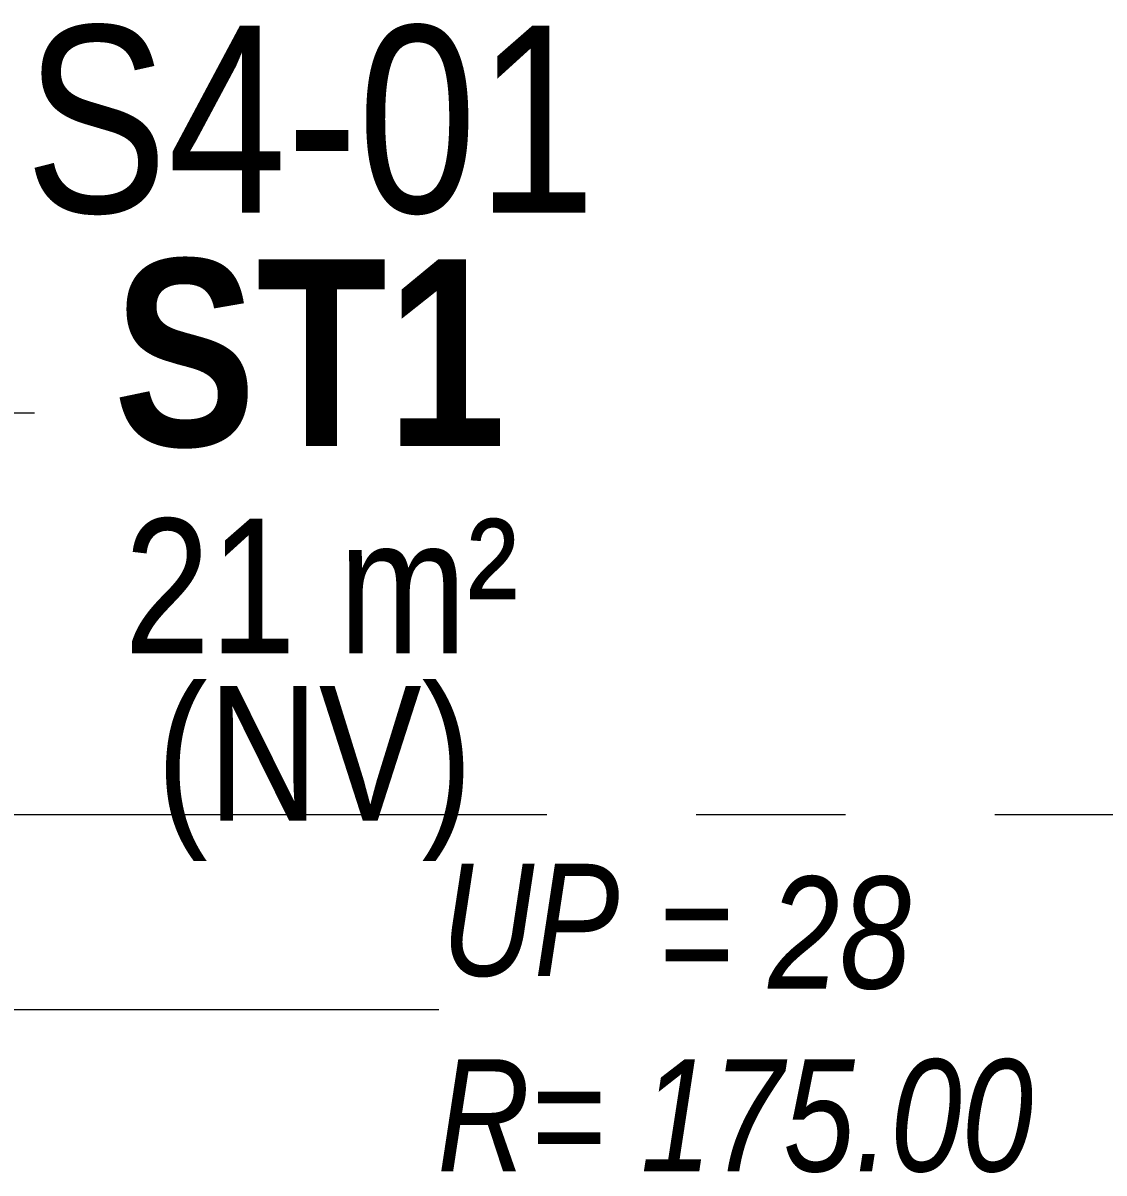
# Model space of a CAD drawing. Header units: millimetres. Extents: x -177800 to -26107, y -132450 to -18386.
# Drawn here: x -41243 to -37626, y -61552 to -57705 of the extents above; entities that cross this region are included whole.
import ezdxf

# ---------------------------------------------------------------- set-up
doc = ezdxf.new("R2010")
doc.units = ezdxf.units.MM
doc.linetypes.add('IDA - Grid Line', pattern=[3500, 2000, -500, 500, -500])
doc.layers.add('A-_ROOMNAME_A', color=7, linetype='Continuous', lineweight=9)
doc.layers.add('S-_STRC----_A-1', color=7, linetype='Continuous', lineweight=9)
doc.layers.add('S-_ANOTGRID_E-1', color=9, linetype='IDA - Grid Line', lineweight=9, true_color=0x808080)
doc.styles.add('Arial Narrow', font='ARIALN.TTF', dxfattribs={"height": 625})
doc.styles.add('Arial Narrow_3', font='ARIALN.TTF', dxfattribs={"height": 2.1})
doc.styles.add('Arial Narrow_B_4', font='ARIALNB.TTF', dxfattribs={"height": 625})
doc.styles.add('Arial Narrow_I', font='ARIALNI.TTF', dxfattribs={"height": 1.5})
doc.styles.add('Arial Narrow_I_1', font='ARIALNI.TTF', dxfattribs={"height": 375})

msp = doc.modelspace()

# ---------------------------------------------------------------- linework, layer by layer
at = {"layer": 'A-_ROOMNAME_A'}
msp.add_line((-43639.9, -59009.5), (-41204.2, -59009.5), dxfattribs=at)
at = {"layer": 'S-_ANOTGRID_E-1'}
msp.add_line((-65990.6, -60352.4), (-26107.5, -60352.4), dxfattribs=at)
at = {"layer": 'S-_STRC----_A-1'}
msp.add_line((-42116.1, -61004.9), (-39851.3, -61004.9), dxfattribs=at)

# ---------------------------------------------------------------- texts
at = {"layer": 'A-_ROOMNAME_A'}
for s, height, style, p in [('S4-01', 625, 'Arial Narrow', (-41236.6, -58339.1)), ('ST1', 625, 'Arial Narrow_B_4', (-40940.2, -59120.2)), ('21 m²', 450, 'Arial Narrow_3', (-40903.7, -59813.1)), ('(NV)', 450, 'Arial Narrow_3', (-40796.5, -60373.1))]:
    msp.add_text(s, height=height, dxfattribs=dict(at, style=style)).set_placement(p)
at = {"layer": 'S-_STRC----_A-1', "style": 'Arial Narrow_I_1'}
for s, p in [('      = 28', (-39836.1, -60935.1)), ('R= 175.00', (-39856.8, -61546.9))]:
    msp.add_text(s, height=375, dxfattribs=at).set_placement(p)
at = {"layer": 'S-_STRC----_A-1', "insert": (-39843.2, -60517.8), "char_height": 375, "width": 741.561, "attachment_point": 1, "style": 'Arial Narrow_I'}
msp.add_mtext('UP', dxfattribs=at)

doc.saveas('drawing.dxf')
